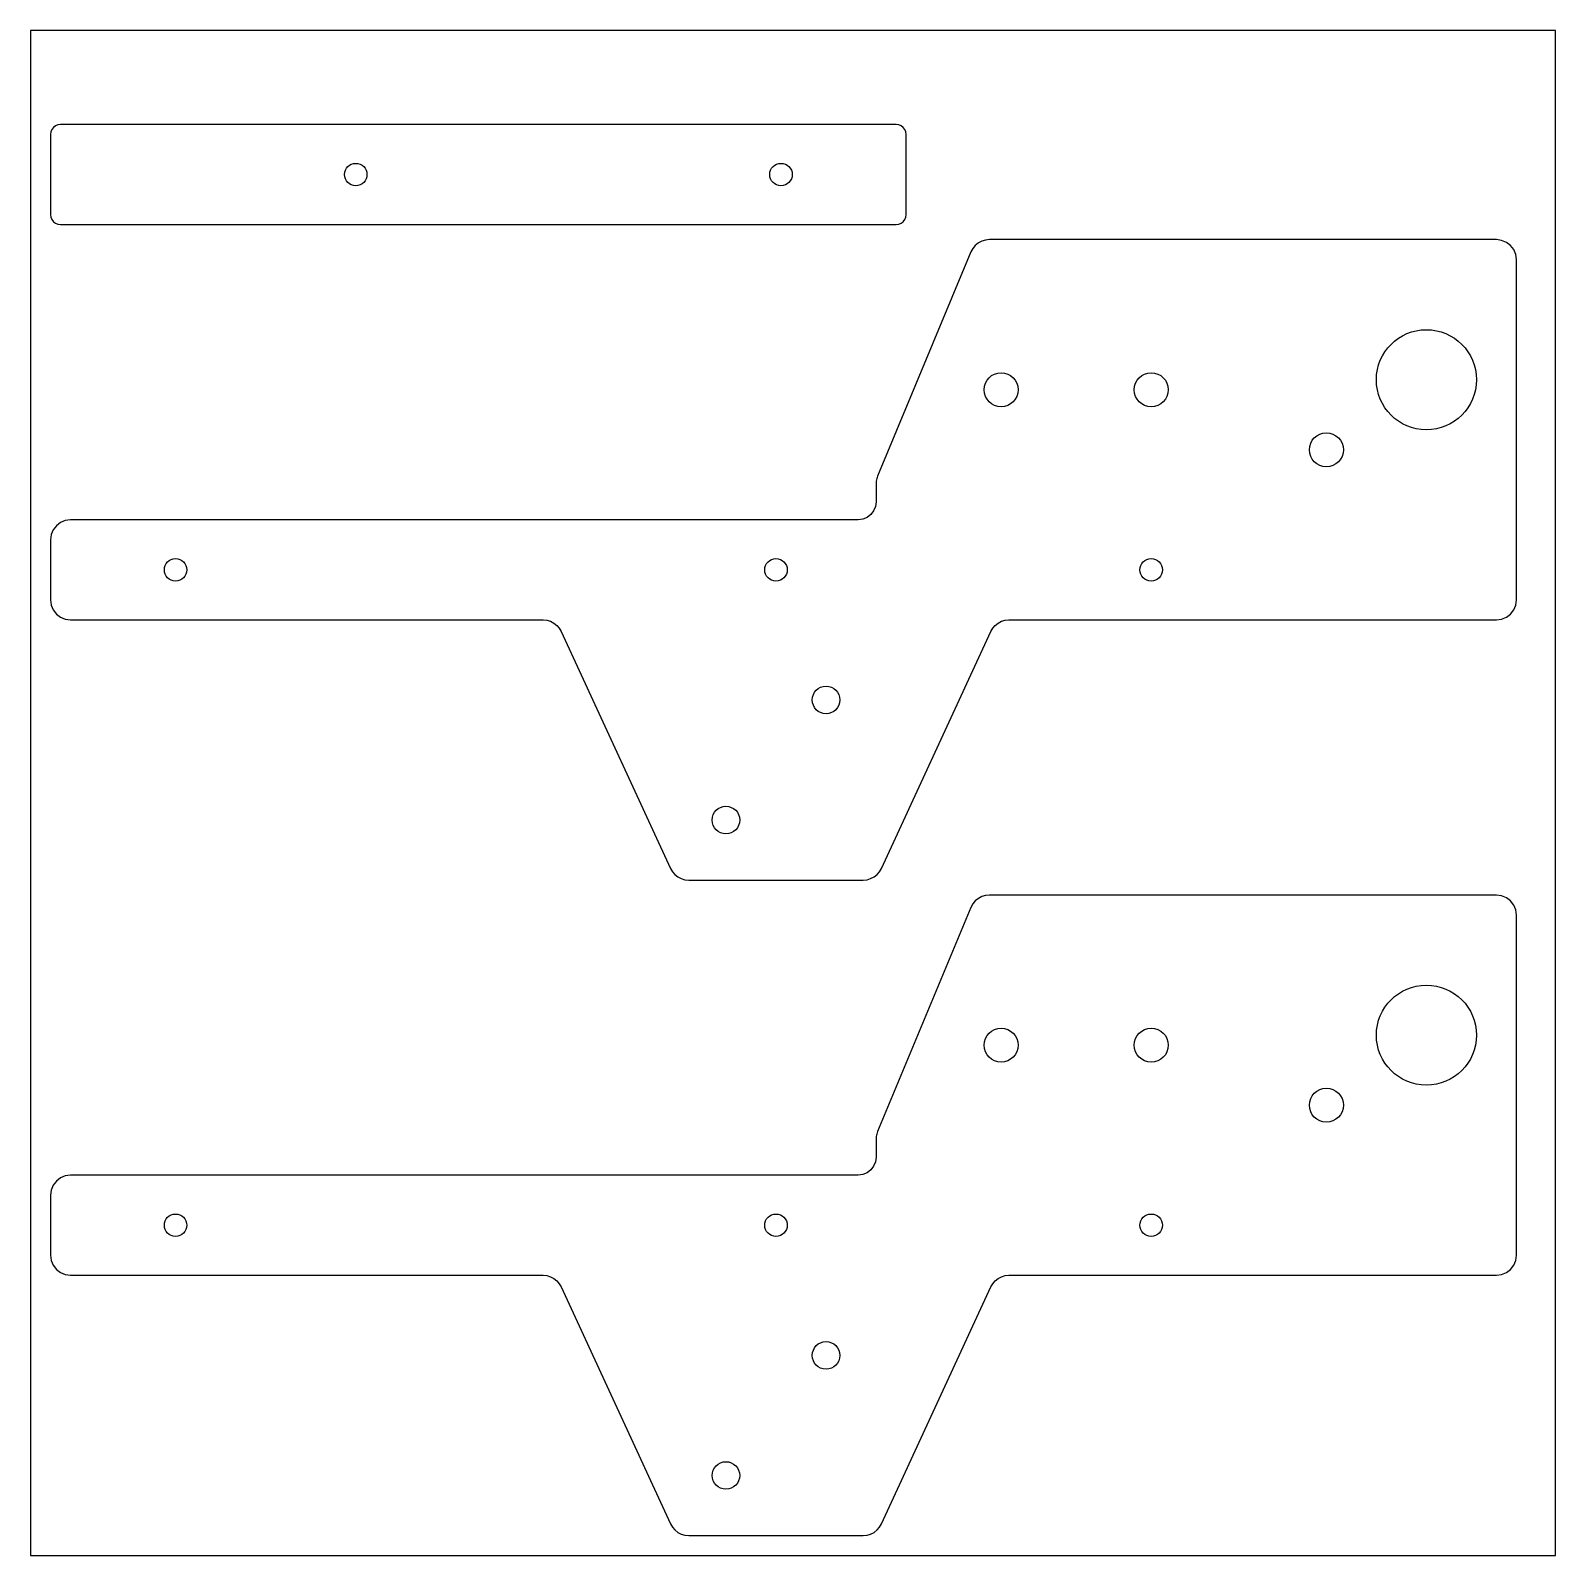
# Model space of a CAD drawing. Header units: millimetres. Extents: x 0 to 305, y 0 to 305.
import ezdxf

# ---------------------------------------------------------------- set-up
doc = ezdxf.new("R2010")
doc.units = ezdxf.units.MM

msp = doc.modelspace()

# ---------------------------------------------------------------- linework, layer by layer
at = {"layer": 'CUT'}
for points in [[(4, 268), (4.07, 267.48), (4.27, 267), (4.59, 266.59), (5, 266.27), (5.48, 266.07), (6, 266), (173, 266), (173.52, 266.07), (174, 266.27), (174.41, 266.59), (174.73, 267), (174.93, 267.48), (175, 268), (175, 284), (174.93, 284.52), (174.73, 285), (174.41, 285.41), (174, 285.73), (173.52, 285.93), (173, 286), (6, 286), (5.48, 285.93), (5, 285.73), (4.59, 285.41), (4.27, 285), (4.07, 284.52), (4, 284)], [(4, 191), (4.14, 189.96), (4.54, 189), (5.17, 188.17), (6, 187.54), (6.96, 187.14), (8, 187), (102.44, 187), (103.2, 186.93), (103.92, 186.72), (104.6, 186.37), (105.19, 185.9), (105.69, 185.33), (106.07, 184.68), (127.93, 137.32), (128.31, 136.67), (128.81, 136.1), (129.4, 135.63), (130.08, 135.28), (130.8, 135.07), (131.56, 135), (166.44, 135), (167.2, 135.07), (167.92, 135.28), (168.6, 135.63), (169.19, 136.1), (169.69, 136.67), (170.07, 137.32), (191.93, 184.68), (192.31, 185.33), (192.81, 185.9), (193.4, 186.37), (194.08, 186.72), (194.8, 186.93), (195.56, 187), (293, 187), (294.04, 187.14), (295, 187.54), (295.83, 188.17), (296.46, 189), (296.86, 189.96), (297, 191), (297, 259), (296.86, 260.04), (296.46, 261), (295.83, 261.83), (295, 262.46), (294.04, 262.86), (293, 263), (191.67, 263), (190.89, 262.92), (190.14, 262.7), (189.45, 262.33), (188.84, 261.83), (188.34, 261.23), (187.97, 260.54), (169.31, 215.74), (169.21, 215.49), (169.14, 215.24), (169.08, 214.98), (169.03, 214.72), (169.01, 214.46), (169, 214.2), (169, 210.6), (168.88, 209.67), (168.52, 208.8), (167.95, 208.05), (167.2, 207.48), (166.33, 207.12), (165.4, 207), (8, 207), (6.96, 206.86), (6, 206.46), (5.17, 205.83), (4.54, 205), (4.14, 204.04), (4, 203)], [(4, 60), (4.14, 58.96), (4.54, 58), (5.17, 57.17), (6, 56.54), (6.96, 56.14), (8, 56), (102.44, 56), (103.2, 55.93), (103.92, 55.72), (104.6, 55.37), (105.19, 54.9), (105.69, 54.33), (106.07, 53.68), (127.93, 6.32), (128.31, 5.67), (128.81, 5.1), (129.4, 4.63), (130.08, 4.28), (130.8, 4.07), (131.56, 4), (166.44, 4), (167.2, 4.07), (167.92, 4.28), (168.6, 4.63), (169.19, 5.1), (169.69, 5.67), (170.07, 6.32), (191.93, 53.68), (192.31, 54.33), (192.81, 54.9), (193.4, 55.37), (194.08, 55.72), (194.8, 55.93), (195.56, 56), (293, 56), (294.04, 56.14), (295, 56.54), (295.83, 57.17), (296.46, 58), (296.86, 58.96), (297, 60), (297, 128), (296.86, 129.04), (296.46, 130), (295.83, 130.83), (295, 131.46), (294.04, 131.86), (293, 132), (191.67, 132), (190.89, 131.92), (190.14, 131.7), (189.45, 131.33), (188.84, 130.83), (188.34, 130.23), (187.97, 129.54), (169.31, 84.74), (169.21, 84.49), (169.14, 84.24), (169.08, 83.98), (169.03, 83.72), (169.01, 83.46), (169, 83.2), (169, 79.6), (168.88, 78.67), (168.52, 77.8), (167.95, 77.05), (167.2, 76.48), (166.33, 76.12), (165.4, 76), (8, 76), (6.96, 75.86), (6, 75.46), (5.17, 74.83), (4.54, 74), (4.14, 73.04), (4, 72)]]:
    msp.add_lwpolyline(points, close=True, dxfattribs=at)
for centre, radius in [((65, 276), 2.25), ((150, 276), 2.25), ((279, 235), 10), ((194, 233), 3.4), ((224, 233), 3.4), ((259, 221), 3.4), ((29, 197), 2.25), ((149, 197), 2.25), ((224, 197), 2.25), ((159, 171), 2.75), ((139, 147), 2.75), ((279, 104), 10), ((194, 102), 3.4), ((224, 102), 3.4), ((259, 90), 3.4), ((29, 66), 2.25), ((149, 66), 2.25), ((224, 66), 2.25), ((159, 40), 2.75), ((139, 16), 2.75)]:
    msp.add_circle(centre, radius, dxfattribs=at)
at = {"layer": 'SHEET'}
msp.add_lwpolyline([(0, 0), (304.8, 0), (304.8, 304.8), (0, 304.8)], close=True, dxfattribs=at)

doc.saveas('drawing.dxf')
